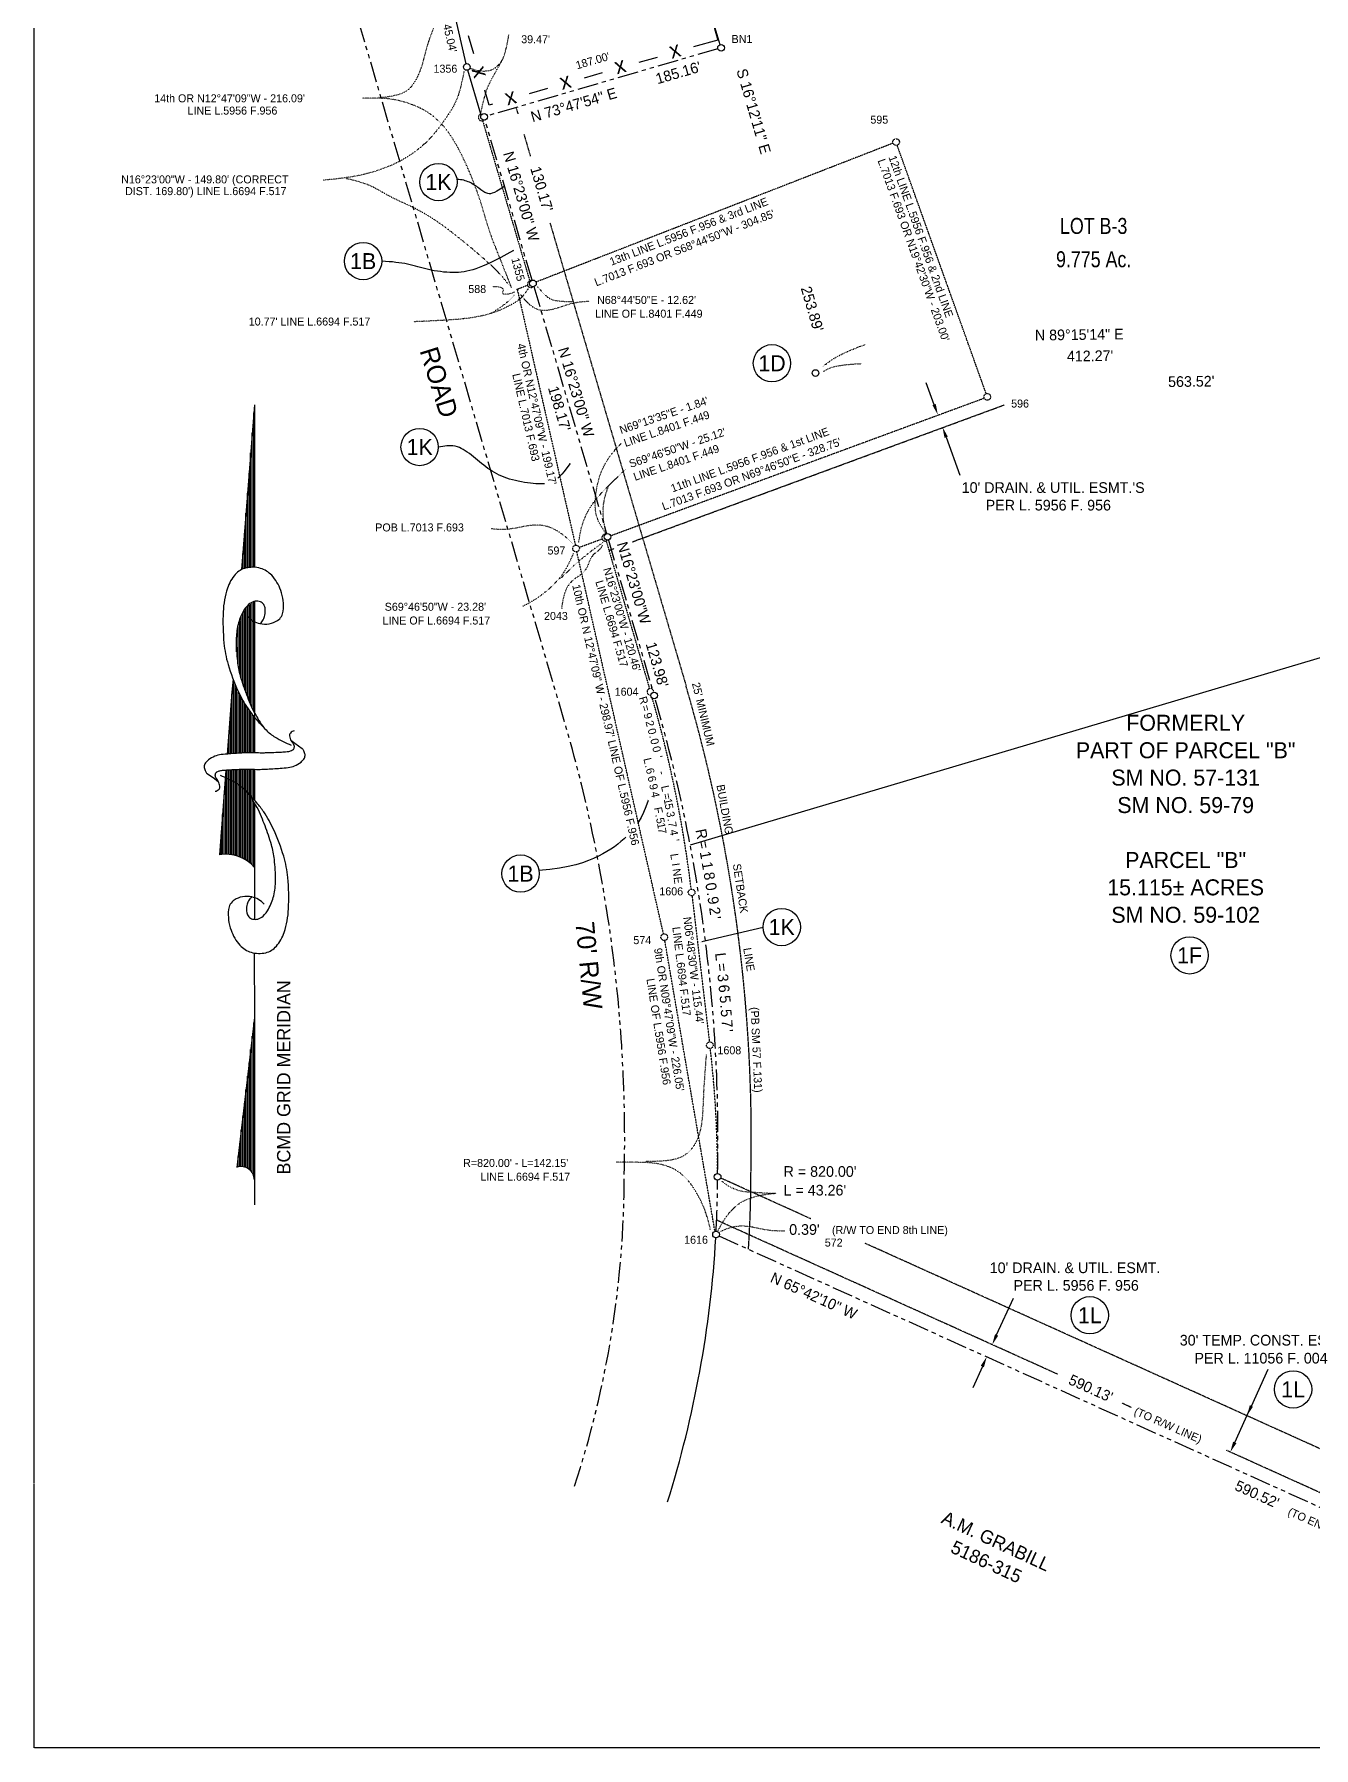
# Model space of a CAD drawing. Extents: x -40911 to -31608, y 11226 to 14227.
# Drawn here: x -40911 to -39951, y 11226 to 12511 of the extents above; entities that cross this region are included whole.
import ezdxf
from ezdxf.enums import TextEntityAlignment as Align

# ---------------------------------------------------------------- set-up
doc = ezdxf.new("R2010")
doc.units = 0
doc.header["$MEASUREMENT"] = 0
for name, pattern in [('DASHED', [0.75, 0.5, -0.25]), ('DASHED2', [0.375, 0.25, -0.125]), ('DOT', [0.25, 0, -0.25]), ('HIDDEN2', [0.1875, 0.125, -0.0625]), ('PHANTOM2', [31.25, 15.625, -3.125, 3.125, -3.125, 3.125, -3.125])]:
    doc.linetypes.add(name, pattern=pattern)
for name, color, linetype in [('ADJOIN', 7, 'CONTINUOUS'), ('BORDER', 7, 'CONTINUOUS'), ('BOUND', 7, 'CONTINUOUS'), ('BOUND-ABND', 7, 'CONTINUOUS'), ('DESC', 7, 'CONTINUOUS'), ('EASE', 7, 'CONTINUOUS'), ('ELEV', 7, 'CONTINUOUS'), ('FENCE', 7, 'CONTINUOUS'), ('GRID', 7, 'CONTINUOUS'), ('MBSL', 7, 'CONTINUOUS'), ('METES', 7, 'CONTINUOUS'), ('NOTES', 7, 'CONTINUOUS'), ('PNTS', 7, 'CONTINUOUS'), ('PROPCOR', 7, 'CONTINUOUS'), ('RW', 7, 'CONTINUOUS'), ('TEXT', 7, 'CONTINUOUS'), ('TXT', 7, 'CONTINUOUS')]:
    doc.layers.add(name, color=color, linetype=linetype)
doc.styles.add('txt', font='TXT', dxfattribs={"height": 0.2})

# ---------------------------------------------------------------- blocks, each defined once
blk = doc.blocks.new('BWIRE')
at = {"layer": 'FENCE', "color": 7, "linetype": 'Continuous', "style": 'txt'}
blk.add_text('x', height=0.0833, dxfattribs=at).set_placement((0, -0.0282), align=Align.CENTER)
blk = doc.blocks.new('POINT')
at = {"layer": 'BOUND-ABND', "color": 6, "linetype": 'Continuous'}
blk.add_point((0, 0), dxfattribs=at)
at = {"layer": 'DESC', "color": 7, "linetype": 'Continuous', "style": 'txt'}
blk.add_attdef('DESC', (0.1429, -0.2037), '', height=0.0999, dxfattribs=at)
at = {"layer": 'ELEV', "color": 7, "linetype": 'Continuous', "style": 'txt'}
blk.add_attdef('ELEV', (0.1429, -0.0484), '', height=0.0999, dxfattribs=at)
at = {"layer": 'PNTS', "color": 7, "linetype": 'Continuous', "style": 'txt'}
blk.add_attdef('POINT', (0.1429, 0.1026), '', height=0.0999, dxfattribs=at)

msp = doc.modelspace()

# ---------------------------------------------------------------- linework, layer by layer
at = {"layer": 'ADJOIN', "color": 7, "linetype": 'PHANTOM2'}
msp.add_line((-40513, 11995.1), (-40685.6, 12582.2), dxfattribs=at)
for centre, radius, start, end in [((-41578.8, 11681.8), 1110.9, 358.6467, 16.3833), ((-41218.2, 11655.4), 750, 341.863, 359.8968)]:
    msp.add_arc(centre, radius, start, end, dxfattribs=at)
at = {"layer": 'BORDER', "color": 7, "linetype": 'DASHED'}
for p, q in [((-40910.8, 11225.8), (-40910.8, 14212.4)), ((-36729.6, 11225.8), (-40910.8, 11225.8))]:
    msp.add_line(p, q, dxfattribs=at)
at = {"layer": 'BORDER', "color": 7, "linetype": 'Continuous', "const_width": 0.02}
msp.add_lwpolyline([(-40861, 14161.7), (-40861, 11275.6), (-36779.4, 11275.6), (-36779.4, 14162.6), (-40861, 14162.6)], dxfattribs=at)
at = {"layer": 'BOUND', "color": 7, "linetype": 'PHANTOM2'}
for p, q in [((-40396.3, 12502.9), (-40450.7, 12690.2)), ((-40398, 12499.8), (-40571, 12449.5)), ((-40537.4, 12326.3), (-40572.7, 12446.4)), ((-40536, 12321.5), (-40481.5, 12136.2)), ((-40480.1, 12131.4), (-40446.5, 12017.3)), ((-40397.2, 11609.6), (-39863.9, 11368.9))]:
    msp.add_line(p, q, dxfattribs=at)
at = {"layer": 'BOUND', "color": 7, "linetype": 'Continuous'}
msp.add_line((-40418.6, 11902.8), (-39712.5, 12112.9), dxfattribs=at)
at = {"layer": 'BOUND', "color": 7, "linetype": 'PHANTOM2'}
for centre, radius, start, end in [((-41578.8, 11681.8), 1180.9, 358.768, 16.262), ((-41218.2, 11655.4), 820, 357.049, 359.7221)]:
    msp.add_arc(centre, radius, start, end, dxfattribs=at)
at = {"layer": 'BOUND-ABND', "color": 6, "linetype": 'HIDDEN2'}
for p, q in [((-40574.5, 12445.9), (-40539.1, 12325.7)), ((-40266.7, 12429), (-40534.4, 12324.9)), ((-40196.7, 12241.1), (-40263.5, 12427.5)), ((-40540.7, 12322.4), (-40548.5, 12319.4)), ((-40548.5, 12319.4), (-40504.9, 12127.6)), ((-40478.5, 12134.7), (-40198.2, 12237.9)), ((-40502, 12126), (-40484.9, 12132.3)), ((-40481.8, 12130.8), (-40449.3, 12020)), ((-40438.8, 11836), (-40503.8, 12122.7)), ((-40417.4, 11864.7), (-40404.3, 11755)), ((-40400.2, 11613.1), (-40437.8, 11831.1))]:
    msp.add_line(p, q, dxfattribs=at)
for centre in [(-40264.3, 12429.9), (-40195.9, 12238.8), (-40504.4, 12125.1), (-40417.7, 11867.2), (-40438.2, 11833.6), (-40404, 11752.6)]:
    msp.add_circle(centre, 2.5, dxfattribs=at)
for centre, radius, start, end in [((-40575.2, 12448.3), 2.5, 84.6035, 307.8024), ((-40538.4, 12323.3), 2.5, 89.3672, 312.688), ((-40482.5, 12133.2), 2.5, 88.5182, 311.7028), ((-40448.6, 12017.6), 2.5, 354.1477, 275.5306), ((-41331.2, 11758.1), 920, 6.965, 16.0681), ((-41218.2, 11655.4), 820, 0.0715, 6.6322)]:
    msp.add_arc(centre, radius, start, end, dxfattribs=at)
at = {"layer": 'BOUND-ABND', "color": 70, "linetype": 'DOT'}
msp.add_open_spline([(-40507, 12128.9), (-40514, 12135.9), (-40525, 12142.9), (-40539, 12142.9), (-40550, 12139.9), (-40561, 12138.9), (-40568, 12139.9)], degree=3, dxfattribs=at)
at = {"layer": 'EASE', "color": 70, "linetype": 'Continuous'}
for p, q in [((-40235.7, 12232.9), (-40241.8, 12249.4)), ((-40226.8, 12208.5), (-40216.4, 12180)), ((-40188.9, 11535.4), (-40176.3, 11563)), ((-40199.6, 11511.7), (-40206.8, 11495.7)), ((-39997.8, 11482), (-39985.3, 11509.6)), ((-40010.3, 11454.7), (-39997.7, 11482.3))]:
    msp.add_line(p, q, dxfattribs=at)
at = {"layer": 'EASE', "color": 70, "linetype": 'DASHED2'}
for p, q in [((-40462.1, 12130.1), (-40183.1, 12232.8)), ((-40479.7, 12123.6), (-40476, 12125)), ((-40328.2, 11622.4), (-40395.9, 11653)), ((-40143.2, 11505.9), (-40398.9, 11621.4)), ((-39833.1, 11398.9), (-40287.7, 11604.1)), ((-40087.6, 11480.8), (-40094.7, 11484.1)), ((-39862.5, 11379.2), (-40016.7, 11448.9))]:
    msp.add_line(p, q, dxfattribs=at)
at = {"layer": 'EASE', "color": 70, "linetype": 'Continuous'}
for points in [[(-40234.5, 12233.4), (-40237, 12232.5), (-40233, 12225.4)], [(-40228, 12208.1), (-40225.5, 12209), (-40229.5, 12216.1)], [(-40187.7, 11534.8), (-40190.1, 11535.9), (-40192.2, 11528.1)], [(-40200.8, 11512.2), (-40198.4, 11511.1), (-40196.3, 11519)], [(-39996.6, 11481.5), (-39999, 11482.6), (-40001.1, 11474.7)], [(-40009, 11454.2), (-40011.5, 11455.3), (-40013.6, 11447.4)]]:
    msp.add_solid(points, dxfattribs=at)
at = {"layer": 'FENCE', "color": 7, "linetype": 'Continuous'}
for p, q in [((-40407.1, 12538.3), (-40398, 12506.4)), ((-40581, 12496), (-40585.1, 12509.6)), ((-40398, 12506.4), (-40416.2, 12501.2)), ((-40443.6, 12493.4), (-40457.3, 12489.5)), ((-40484.7, 12481.7), (-40498.4, 12477.8)), ((-40569.5, 12457.5), (-40572.8, 12468.7)), ((-40525.8, 12470), (-40539.5, 12466.1)), ((-40567, 12458.3), (-40569.5, 12457.5))]:
    msp.add_line(p, q, dxfattribs=at)
at = {"layer": 'GRID', "color": 7, "linetype": 'Continuous'}
for p, q in [((-40745.7, 12232.8), (-40755.3, 12109.3)), ((-40745.7, 12232.8), (-40745.7, 12111)), ((-40746.1, 12111), (-40746.1, 12226.9)), ((-40747.3, 12110.9), (-40747.3, 12211.8)), ((-40748.5, 12110.7), (-40748.5, 12196.8)), ((-40749.6, 12110.6), (-40749.6, 12181.7)), ((-40750.8, 12110.3), (-40750.8, 12166.6)), ((-40752, 12110.1), (-40752, 12151.6)), ((-40753.2, 12109.8), (-40753.2, 12136.5)), ((-40754.3, 12109.5), (-40754.3, 12121.4)), ((-40752, 12017.2), (-40752, 12080.5)), ((-40750.8, 12014.1), (-40750.8, 12081.8)), ((-40749.6, 12011), (-40749.6, 12082.6)), ((-40748.5, 12008.3), (-40748.5, 12083.4)), ((-40747.3, 12005.7), (-40747.3, 12084.2)), ((-40746.1, 12003), (-40746.1, 12085)), ((-40745.5, 12085.4), (-40745.6, 11971.9)), ((-40757.8, 12037.7), (-40757.8, 12066.5)), ((-40756.7, 12031.5), (-40756.7, 12070.9)), ((-40755.5, 12027), (-40755.5, 12074.5)), ((-40754.3, 12023.6), (-40754.3, 12076.5)), ((-40753.2, 12020.4), (-40753.2, 12078.5)), ((-40758.7, 12065.7), (-40759.3, 12057.3)), ((-40759, 12047.7), (-40759, 12051)), ((-40761.7, 12027.2), (-40762.5, 12017.4)), ((-40762.5, 12017.4), (-40766, 11970.6)), ((-40762.5, 11971.2), (-40762.5, 12016.1)), ((-40761.4, 11971.2), (-40761.4, 12026.4)), ((-40760.2, 11971.3), (-40760.2, 12023.3)), ((-40759, 11971.3), (-40759, 12020.3)), ((-40757.8, 11971.4), (-40757.8, 12017.3)), ((-40756.7, 11971.4), (-40756.7, 12015.3)), ((-40755.5, 11971.5), (-40755.5, 12013.3)), ((-40754.3, 11971.5), (-40754.3, 12011.4)), ((-40753.2, 11971.6), (-40753.2, 12009.4)), ((-40752, 11971.6), (-40752, 12007.5)), ((-40750.8, 11971.7), (-40750.8, 12005.5)), ((-40749.6, 11971.7), (-40749.6, 12003.9)), ((-40748.5, 11971.8), (-40748.5, 12002.4)), ((-40763.7, 11971.1), (-40763.7, 12000.8)), ((-40747.3, 11971.8), (-40747.3, 12000.8)), ((-40746.1, 11971.8), (-40746.1, 11999.3)), ((-40764.9, 11971.1), (-40764.9, 11985.5)), ((-40767, 11958.7), (-40771.9, 11895.3)), ((-40767.2, 11895.6), (-40767.2, 11955.7)), ((-40766, 11895.6), (-40766, 11958.8)), ((-40764.9, 11895.6), (-40764.9, 11958.9)), ((-40763.7, 11895.6), (-40763.7, 11959)), ((-40762.5, 11895.5), (-40762.5, 11959.1)), ((-40761.4, 11895.3), (-40761.4, 11959.1)), ((-40760.2, 11895.2), (-40760.2, 11959.2)), ((-40759, 11895), (-40759, 11959.3)), ((-40757.8, 11894.6), (-40757.8, 11959.4)), ((-40756.7, 11894.2), (-40756.7, 11959.4)), ((-40755.5, 11893.8), (-40755.5, 11959.4)), ((-40754.3, 11893.2), (-40754.3, 11959.4)), ((-40753.2, 11892.5), (-40753.2, 11959.4)), ((-40752, 11891.8), (-40752, 11959.4)), ((-40750.8, 11890.9), (-40750.8, 11959.4)), ((-40749.6, 11940.8), (-40749.6, 11959.4)), ((-40748.5, 11939.5), (-40748.5, 11959.4)), ((-40747.3, 11938.2), (-40747.3, 11959.4)), ((-40746.1, 11936.9), (-40746.1, 11959.4)), ((-40745.7, 11959.4), (-40745.7, 11957.8)), ((-40745.7, 11957.8), (-40745.7, 11936.4)), ((-40768.4, 11895.6), (-40768.4, 11940.6)), ((-40749.6, 11890), (-40749.6, 11940.4)), ((-40748.5, 11889.1), (-40748.5, 11938.6)), ((-40769.6, 11895.5), (-40769.6, 11925.6)), ((-40747.3, 11887.8), (-40747.3, 11936.8)), ((-40746.1, 11886.5), (-40746.1, 11935)), ((-40745.7, 11934.3), (-40745.7, 11926.9)), ((-40745.7, 11926.9), (-40745.7, 11886)), ((-40770.7, 11895.5), (-40770.7, 11910.5)), ((-40771.9, 11895.4), (-40771.9, 11895.4)), ((-40745.7, 11886), (-40745.7, 11846.9)), ((-40745.8, 11821.8), (-40745.7, 11773.5)), ((-40745.7, 11773.5), (-40758.8, 11661)), ((-40745.7, 11773.5), (-40745.7, 11651.6)), ((-40747.3, 11657), (-40747.3, 11759.5)), ((-40746.1, 11654.6), (-40746.1, 11769.5)), ((-40748.5, 11658.5), (-40748.5, 11749.4)), ((-40749.6, 11659.5), (-40749.6, 11739.4)), ((-40752, 11660.9), (-40752, 11719.3)), ((-40750.8, 11660.3), (-40750.8, 11729.3)), ((-40753.2, 11661.2), (-40753.2, 11709.2)), ((-40754.3, 11661.5), (-40754.3, 11699.2)), ((-40755.5, 11661.6), (-40755.5, 11689.1)), ((-40757.8, 11661.3), (-40757.8, 11669.1)), ((-40756.7, 11661.5), (-40756.7, 11679.1)), ((-40745.7, 11651.6), (-40745.7, 11632.8))]:
    msp.add_line(p, q, dxfattribs=at)
at = {"layer": 'GRID', "color": 7, "linetype": 'Continuous', "elevation": 0}
for points in [[(-40750.7, 12074.1, 0.077736), (-40746.5, 12070.7, 0.07962), (-40741.5, 12068.8, 0.096266), (-40734.5, 12068.7, 0.100752), (-40728.3, 12071.1, 0.224486), (-40724.1, 12078.1, 0.11255), (-40725.9, 12093.7, 0.100563), (-40732.7, 12105, 0.134878), (-40741.1, 12110.2, 0.132719), (-40752, 12110.5, 0.155229), (-40760, 12105.7, 0.101616), (-40765.9, 12095.3, 0.067278), (-40769.1, 12077.7, 0.034332), (-40768.5, 12054.1, 0.050354), (-40765.4, 12038.2, 0.032541), (-40758, 12018.3, 0.044988), (-40750.4, 12004.9, 0.025546), (-40745.3, 11998.2, 0.017117), (-40736.9, 11989, 0.06565), (-40730.1, 11983.6, 0.042468), (-40718, 11977.7)], [(-40741.4, 12068.7, 0.076919), (-40739, 12071.7, 0.080527), (-40737.8, 12075.1, 0.088695), (-40737.7, 12080.6, 0.141897), (-40739.2, 12083.7, 0.152973), (-40742, 12085.4, 0.126446), (-40746, 12085.3, 0.120122), (-40750, 12083.1, 0.080483), (-40754.1, 12077.8, 0.067361), (-40757.9, 12068, 0.059891), (-40759.3, 12056.1, 0.028199), (-40758.4, 12040.6, 0.039094), (-40756.3, 12029.6, 0.016831), (-40754, 12022.4, 0.008651), (-40748.9, 12008.7, 0.03625), (-40745.5, 12001.7, 0.021578), (-40738.7, 11990.8)], [(-40715.8, 11988.4, 0.155222), (-40718.7, 11986.7, 0.230745), (-40719.4, 11984.5, 0.039788), (-40718.9, 11982.6, 0.040789), (-40718.1, 11980.8, 0.05365), (-40717.2, 11979.5, -0.067543), (-40716.3, 11978.1, -0.159888), (-40716, 11975.6, -0.204389), (-40717.1, 11973.9, -0.067398), (-40718.8, 11973, -0.052215), (-40721.2, 11972.5, -0.013577), (-40725.4, 11972.2, -0.005027), (-40736.8, 11971.8, -0.010776), (-40739.8, 11971.7, -0.005653), (-40745.5, 11971.9)], [(-40745.5, 11959.5, 0.004821), (-40740.1, 11959.5, 0.00885), (-40737.2, 11959.6, 0.005772), (-40726.3, 11960.3, 0.010588), (-40720.4, 11960.8, 0.071206), (-40715.5, 11962.1, 0.064975), (-40710.7, 11964.9, 0.103615), (-40708.2, 11967.9, 0.157116), (-40707.7, 11970.5, 0.084448), (-40708.5, 11973.3, 0.119022), (-40709.8, 11974.9), (-40715.3, 11978.9), (-40718.3, 11981.1)], [(-40745.5, 11971.9, 0.004821), (-40750.8, 11971.9, 0.00885), (-40753.8, 11971.8, 0.005772), (-40764.6, 11971.1, 0.010588), (-40770.6, 11970.5, 0.071206), (-40775.4, 11969.3, 0.064975), (-40780.2, 11966.5, 0.103615), (-40782.8, 11963.5, 0.157116), (-40783.3, 11960.8, 0.084448), (-40782.4, 11958, 0.119022), (-40781.1, 11956.4), (-40775.7, 11952.5), (-40772.7, 11950.2)], [(-40775.1, 11943, 0.155222), (-40772.2, 11944.6, 0.230745), (-40771.6, 11946.8, 0.039788), (-40772, 11948.7, 0.040789), (-40772.8, 11950.5, 0.05365), (-40773.7, 11951.9, -0.067543), (-40774.6, 11953.2, -0.159888), (-40774.9, 11955.8, -0.204389), (-40773.8, 11957.5, -0.067398), (-40772.1, 11958.3, -0.052215), (-40769.7, 11958.8, -0.013577), (-40765.5, 11959.1, -0.005027), (-40754.2, 11959.6, -0.010776), (-40751.2, 11959.6, -0.005653), (-40745.5, 11959.5)], [(-40738.4, 11858.4, 0.077736), (-40742.7, 11861.9, 0.07962), (-40747.7, 11863.8, 0.096266), (-40754.6, 11863.9, 0.100752), (-40760.8, 11861.4, 0.224486), (-40765.1, 11854.4, 0.11255), (-40763.2, 11838.8, 0.100563), (-40756.5, 11827.6, 0.134878), (-40748.1, 11822.3, 0.132719), (-40737.2, 11822, 0.155229), (-40729.2, 11826.9, 0.101616), (-40723.3, 11837.2, 0.067278), (-40720.1, 11854.8, 0.034332), (-40720.6, 11878.4, 0.050354), (-40723.7, 11894.3, 0.032541), (-40731.2, 11914.2, 0.044988), (-40738.7, 11927.6, 0.025546), (-40743.8, 11934.3, 0.017117), (-40752.2, 11943.6, 0.06565), (-40759.1, 11948.9, 0.042468), (-40771.2, 11954.8)], [(-40747.8, 11863.8, 0.076919), (-40750.1, 11860.8, 0.080527), (-40751.4, 11857.4, 0.088695), (-40751.4, 11852, 0.141897), (-40749.9, 11848.9, 0.152973), (-40747.1, 11847.2, 0.126446), (-40743.2, 11847.2, 0.120122), (-40739.2, 11849.4, 0.080483), (-40735.1, 11854.7, 0.067361), (-40731.2, 11864.6, 0.059891), (-40729.8, 11876.4, 0.028199), (-40730.7, 11891.9, 0.039094), (-40732.9, 11902.9, 0.016831), (-40735.2, 11910.1, 0.008651), (-40740.3, 11923.9, 0.03625), (-40743.6, 11930.8, 0.021578), (-40750.5, 11941.7)]]:
    msp.add_lwpolyline(points, format="xyb", dxfattribs=at)
at = {"layer": 'GRID', "color": 7, "linetype": 'Continuous'}
for centre, radius, start, end in [((-40766.9, 11868), 27.8, 40.1394, 100.2647), ((-40755.7, 11651.6), 9.99, 0.0614, 108.1897)]:
    msp.add_arc(centre, radius, start, end, dxfattribs=at)
at = {"layer": 'MBSL', "color": 30, "linetype": 'DASHED'}
for p, q in [((-40549.4, 12455.8), (-40548, 12450.9)), ((-40543.5, 12435.7), (-40538.7, 12419.4)), ((-40524, 12369.4), (-40421.8, 12021.9))]:
    msp.add_line(p, q, dxfattribs=at)
for centre, radius, start, end in [((-41578.8, 11681.8), 1205.9, 358.6467, 16.3833), ((-41218.2, 11655.4), 845, 356.2192, 359.8968)]:
    msp.add_arc(centre, radius, start, end, dxfattribs=at)
at = {"layer": 'METES', "color": 70, "linetype": 'Continuous'}
msp.add_line((-40410.1, 11830.3), (-40364.1, 11841.2), dxfattribs=at)
for points in [[(-40559.2, 12396.4, 0.015, 0.015, 1), (-40557.7, 12396.4, 0.015, 0.015, 1), (-40559.2, 12396.4, 0, 0, 0)], [(-40552, 12348.5, 0.015, 0.015, 1), (-40550.5, 12348.5, 0.015, 0.015, 1), (-40552, 12348.5, 0, 0, 0)], [(-40509.6, 12188.8, 0.015, 0.015, 1), (-40508.1, 12188.8, 0.015, 0.015, 1), (-40509.6, 12188.8, 0, 0, 0)], [(-40451.2, 11936.2, 0.015, 0.015, 1), (-40449.7, 11936.2, 0.015, 0.015, 1), (-40451.2, 11936.2, 0, 0, 0)], [(-40410.9, 11830.3, 0.015, 0.015, 1), (-40409.4, 11830.3, 0.015, 0.015, 1), (-40410.9, 11830.3, 0, 0, 0)]]:
    msp.add_lwpolyline(points, format="xyseb", dxfattribs=at)
for points in [[(-40528, 12173.6), (-40528.1, 12173.6), (-40529.4, 12173.5), (-40531, 12173.5), (-40532.6, 12173.5), (-40534.5, 12173.6), (-40536.5, 12173.8), (-40538.6, 12174), (-40540.8, 12174.3), (-40543.1, 12174.6), (-40545.4, 12175), (-40547.7, 12175.5), (-40549.9, 12176), (-40552.1, 12176.5), (-40554.2, 12177.1), (-40556.3, 12177.8), (-40558.2, 12178.5), (-40560.1, 12179.3), (-40562, 12180.1), (-40563.8, 12181), (-40565.5, 12182), (-40567.2, 12183), (-40568.8, 12184.1), (-40570.5, 12185.2), (-40572, 12186.4), (-40573.6, 12187.6), (-40575.2, 12188.9), (-40576.7, 12190.1), (-40578.3, 12191.4), (-40579.8, 12192.7), (-40581.4, 12193.9), (-40582.9, 12195.1), (-40584.4, 12196.3), (-40586, 12197.3), (-40587.5, 12198.4), (-40589, 12199.3), (-40590.5, 12200.1), (-40591.9, 12200.8), (-40593.4, 12201.4), (-40595.1, 12201.8), (-40596.9, 12202.1), (-40599, 12202.1), (-40601.4, 12202), (-40604.3, 12201.7), (-40607.7, 12201.2)], [(-40508.9, 12188.8), (-40511.2, 12185.6), (-40513.2, 12182.9), (-40515.1, 12180.8), (-40516.8, 12179.1), (-40518.1, 12177.9)], [(-40450.4, 11936.2), (-40452, 11931.4), (-40453.8, 11927.2), (-40455.6, 11923.4), (-40457.6, 11920), (-40458.4, 11918.9)], [(-40467, 11908.7), (-40468.4, 11907.3), (-40470.7, 11905.3), (-40473.1, 11903.3), (-40475.6, 11901.4), (-40478.3, 11899.6), (-40481.2, 11897.8), (-40484.3, 11896.1), (-40487.6, 11894.3), (-40491.2, 11892.6), (-40495.1, 11891), (-40499.6, 11889.3), (-40504.6, 11887.8), (-40510.3, 11886.5), (-40516.7, 11885.3), (-40524, 11884.3), (-40532.2, 11883.5)]]:
    msp.add_lwpolyline(points, dxfattribs=at)
at = {"layer": 'METES', "color": 70, "linetype": 'DOT'}
msp.add_lwpolyline([(-40484.4, 12129.5), (-40488.7, 12126.3), (-40492.6, 12123.4), (-40495.9, 12120.8), (-40498.8, 12118.4), (-40501.4, 12116.3), (-40503.7, 12114.3), (-40505.9, 12112.3), (-40508, 12110.4), (-40510.1, 12108.5), (-40512, 12106.6), (-40513.9, 12104.8), (-40515.5, 12103.1), (-40516.7, 12101.9)], dxfattribs=at)
at = {"layer": 'METES', "color": 70, "linetype": 'Continuous'}
for centre, radius in [((-40395.6, 12500.5), 2.5), ((-40586.3, 12486.2), 2.5), ((-40573.4, 12448.8), 2.5), ((-40607.6, 12399.9), 14), ((-40664.1, 12340.6), 14), ((-40536.7, 12323.9), 2.5), ((-40357.4, 12264), 14), ((-40324.8, 12256.7), 2.5), ((-40621.7, 12201.2), 14), ((-40480.8, 12133.8), 2.5), ((-40445.8, 12014.9), 2.5), ((-40546, 11881.3), 14), ((-40350.1, 11841.2), 14), ((-40044.1, 11820), 14), ((-40119, 11550.1), 14), ((-39966.5, 11494.5), 14)]:
    msp.add_circle(centre, radius, dxfattribs=at)
at = {"layer": 'METES', "color": 70, "linetype": 'DOT'}
for points in [[(-40583.8, 12485.3), (-40578.9, 12483.4), (-40572.1, 12482.7), (-40565.6, 12484.5), (-40559.6, 12490.2), (-40556.9, 12498), (-40554.8, 12510.3)], [(-40575.8, 12451.5), (-40574.6, 12457.6), (-40572.9, 12464.3), (-40569.7, 12474.3), (-40563.8, 12483.8), (-40559.1, 12492.6)], [(-40588.5, 12482.7), (-40592, 12463.6), (-40598.7, 12452.2), (-40614.4, 12430.3), (-40632.6, 12417), (-40649.3, 12409.3), (-40670.6, 12403.2), (-40694.1, 12401.3)], [(-40552.9, 12320.8), (-40561.4, 12343.1), (-40568.9, 12359.9), (-40575, 12383.3), (-40584.1, 12408.2), (-40597.5, 12435.5), (-40612.7, 12452.2), (-40633.9, 12461), (-40647.6, 12463.2), (-40664.6, 12462.7)], [(-40555.1, 12323), (-40560.5, 12330.7), (-40573.3, 12342.6), (-40613.2, 12375.7), (-40642.8, 12387.8), (-40652.8, 12394.4), (-40663.8, 12399.7), (-40677.1, 12402.5)], [(-40540.2, 12320.1), (-40544.9, 12312.6), (-40553.2, 12307.4), (-40565.5, 12301.9), (-40577.8, 12298.7), (-40592.9, 12296.7), (-40609.9, 12295.9), (-40626.2, 12295.1)], [(-40550.9, 12314.9), (-40553.2, 12311.8), (-40560.4, 12305.8), (-40568.7, 12301.1)], [(-40546.5, 12316.1), (-40542.1, 12310.2), (-40535.8, 12305), (-40529.1, 12303.1), (-40519.2, 12305), (-40512, 12307.8), (-40503.3, 12310.2), (-40494.6, 12310.6)], [(-40533.4, 12321.7), (-40528.3, 12315.3), (-40523.1, 12311.4), (-40516.8, 12310.6), (-40509.3, 12310.2), (-40506.1, 12310.2)], [(-40319.3, 12261.3), (-40312.2, 12268.1), (-40301.3, 12273.1), (-40287.1, 12278.2)], [(-40318.7, 12257.9), (-40314.2, 12261.5), (-40305.3, 12263.2), (-40290.1, 12263.7)], [(-40481.9, 12136.1), (-40487.3, 12144.4), (-40490.2, 12150.8), (-40490.2, 12165.3), (-40486, 12184.7), (-40477.2, 12197.4), (-40470.6, 12203.8)], [(-40502.4, 12129.6), (-40501.1, 12139.1), (-40497.4, 12151), (-40488.6, 12163.8), (-40477.2, 12175.2), (-40466.9, 12184.7)], [(-40481.3, 12136.3), (-40483.6, 12143.3), (-40484.1, 12150.5), (-40484.1, 12157.9), (-40482.3, 12165.9), (-40479.7, 12172.6)], [(-40506.4, 12121.3), (-40512, 12108.4), (-40519.3, 12099.5), (-40526.9, 12092.6), (-40536.7, 12085.4), (-40544.3, 12081.8)], [(-40406.7, 11745.7), (-40408.9, 11718.8), (-40408.9, 11706.8), (-40410.6, 11686.2), (-40417.4, 11674.2), (-40425.1, 11667.8), (-40436.1, 11665.4), (-40452.4, 11665.4)], [(-40403.6, 11614.1), (-40406.4, 11627.2), (-40412.4, 11639.5), (-40419.1, 11650.5), (-40428.7, 11659.4), (-40441.1, 11664), (-40453.1, 11665), (-40474.2, 11664.8)], [(-40355.3, 11641.3), (-40367.6, 11641.9), (-40377.2, 11642.4), (-40383.2, 11643.5), (-40390.6, 11646.8), (-40394.7, 11650.3)], [(-40397.7, 11613.7), (-40392.8, 11623.5), (-40385.1, 11632), (-40376.9, 11637.5), (-40364.6, 11640.8), (-40354.2, 11641.6)], [(-40396, 11612.9), (-40387.8, 11617), (-40376.9, 11617.5), (-40368.2, 11615.5), (-40357.6, 11613.3), (-40347.8, 11613.5)]]:
    msp.add_open_spline(points, degree=3, dxfattribs=at)
at = {"layer": 'METES', "color": 70, "linetype": 'Continuous'}
for points in [[(-40558.5, 12396.4), (-40566.8, 12390.7), (-40571.6, 12390.7), (-40577, 12395.2), (-40584.1, 12400.1), (-40590, 12401.8), (-40593.7, 12401.8)], [(-40551.2, 12348.5), (-40565.6, 12340.6), (-40580.9, 12333.5), (-40596, 12331.2), (-40616.2, 12333.9), (-40629.9, 12338.8), (-40642.6, 12340.1), (-40650.1, 12340.6)]]:
    msp.add_open_spline(points, degree=3, dxfattribs=at)
at = {"layer": 'NOTES', "color": 70, "linetype": 'DOT'}
for points in [[(-40550.6, 12317.5), (-40553.1, 12316), (-40557, 12315.7), (-40558.9, 12315.7), (-40559.8, 12317.2), (-40558.5, 12318.7), (-40559.5, 12320.9), (-40564.3, 12321.5), (-40567.4, 12321.2)], [(-40484.5, 12127.6), (-40485.9, 12124.7), (-40488.5, 12122.8), (-40491.3, 12120.7), (-40493.9, 12117.2), (-40495.1, 12113.2), (-40497.5, 12108.4), (-40500.6, 12105.4), (-40506.5, 12101.8), (-40509.3, 12098.8), (-40512.1, 12094.5), (-40513.5, 12089.8), (-40515, 12083.6), (-40515.2, 12079.6)]]:
    msp.add_open_spline(points, degree=3, dxfattribs=at)
at = {"layer": 'RW', "color": 7, "linetype": 'Continuous'}
for p, q in [((-40586.9, 12488.6), (-40595.7, 12527.7)), ((-40575.9, 12450.7), (-40585.6, 12483.8))]:
    msp.add_line(p, q, dxfattribs=at)
at = {"layer": 'TEXT', "color": 7, "linetype": 'Continuous'}
for centre in [(-40398.2, 11653.9), (-40399.4, 11610.7)]:
    msp.add_circle(centre, 2.5, dxfattribs=at)
msp.add_arc((-41218.2, 11655.4), 820, 342.5939, 356.6996, dxfattribs=at)
at = {"layer": 'TEXT', "color": 7, "linetype": 'DOT'}
msp.add_open_spline([(-40600.8, 12528), (-40605.6, 12525.5), (-40610.7, 12518.4), (-40617.1, 12499.8), (-40619.9, 12485.3), (-40627.8, 12469.8), (-40636.6, 12465), (-40648.1, 12463.2), (-40652.2, 12463.2)], degree=3, dxfattribs=at)

# ---------------------------------------------------------------- block references
at = {"layer": 'BOUND-ABND', "color": 6, "linetype": 'Continuous'}
ref = msp.add_blockref('POINT', (-40548.5, 12319.4), dxfattribs=dict(at, xscale=1.2, yscale=1.2, zscale=1.2))
ref.add_attrib('DESC', '.', (-40548.3, 12319.2), dxfattribs={"layer": 'DESC', "color": 7, "linetype": 'Continuous', "height": 0.0999, "style": 'txt'})
ref.add_attrib('POINT', '588', (-40548.3, 12319.5), dxfattribs={"layer": 'PNTS', "color": 7, "linetype": 'Continuous', "height": 0.0999, "style": 'txt'})
ref.add_attrib('ELEV', '.', (-40548.3, 12319.3), dxfattribs={"layer": 'ELEV', "color": 7, "linetype": 'Continuous', "height": 0.0999, "style": 'txt'})
at = {"layer": 'FENCE', "color": 7, "linetype": 'Continuous', "xscale": 142.5, "yscale": 142.5, "zscale": 142.5}
for p, rotation in [((-40429.9, 12497.3), 15.88595881132212), ((-40471, 12485.6), 15.88595881132212), ((-40576.9, 12482.3), 106.6909588113221), ((-40512.1, 12473.9), 15.88595881132212), ((-40553.2, 12462.2), 15.88595881132212)]:
    msp.add_blockref('BWIRE', p, dxfattribs=dict(at, rotation=rotation))

# ---------------------------------------------------------------- texts
at = {"layer": 'BOUND', "color": 7, "linetype": 'Continuous', "style": 'txt', "width": 0.833333}
for s, p in [('LOT B-3', (-40116.1, 12367, 0)), ('9.775 Ac.', (-40116.1, 12342, 0))]:
    msp.add_text(s, height=12, dxfattribs=at).set_placement(p, align=Align.MIDDLE)
at = {"layer": 'BOUND-ABND', "color": 6, "linetype": 'Continuous', "style": 'txt'}
for s, rotation, p in [("45.04'", 282.7858, (-40598.9, 12507.8)), ("187.00'", 16.2031, (-40491.9, 12490.9)), ('4th OR N12%%d47\'09"W - 199.17\'', 282.7867, (-40533.6, 12225.9)), ('LINE L.7013 F.693', 282.7867, (-40541.9, 12223.5)), ('N16%%d23\'00"W - 120.46\'', 286.38, (-40469.8, 12071.8)), ('LINE L.6694 F.517', 286.38, (-40477.6, 12068.7)), ('N06%%d48\'30"W - 115.44\'', 276.8106, (-40416.2, 11808.7)), ('LINE L.6694 F.517', 276.8106, (-40425.2, 11808))]:
    msp.add_text(s, height=6, rotation=rotation, dxfattribs=at).set_placement(p, align=Align.MIDDLE)
msp.add_text("39.47'", height=6, dxfattribs=at).set_placement((-40534.7, 12507), align=Align.MIDDLE)
for s, p in [('14th OR N12%%d47\'09"W - 216.09\'', (-40820.8, 12459.7)), ('LINE L.5956 F.956', (-40795.8, 12450.5)), ('N16%%d23\'00"W - 149.80\' (CORRECT', (-40845.6, 12398.9)), ("DIST. 169.80') LINE L.6694 F.517", (-40842.7, 12390.1)), ('N68%%d44\'50"E - 12.62\'', (-40488.6, 12308.5)), ("10.77' LINE L.6694 F.517", (-40749.9, 12292.3)), ('LINE OF L.8401 F.449', (-40490.2, 12298.2)), ('POB L.7013 F.693', (-40655, 12137.9)), ('S69%%d46\'50"W - 23.28\'', (-40647.9, 12078.4)), ('LINE OF L.6694 F.517', (-40649.5, 12068.1)), ('(R/W TO END 8th LINE)', (-40312.4, 11611))]:
    msp.add_text(s, height=6, dxfattribs=at).set_placement(p)
for s, rotation, p in [('L.7013 F.693 OR N19%%d42\'30"W - 203.00\'', 289.665, (-40278.3, 12416)), ('12th LINE L.5956 F.956 & 2nd LINE', 289.665, (-40270.1, 12418.6)), ('13th LINE L.5956 F.956 & 3rd LINE', 21.2404, (-40477.8, 12337.1)), ('L.7013 F.693 OR S68%%d44\'50"W - 304.85\'', 21.2404, (-40489.2, 12321.6)), ('N69%%d13\'35"E - 1.84\'', 18.8681, (-40470.6, 12210.9)), ('LINE L.8401 F.449', 18.8681, (-40467.3, 12201.2)), ('S69%%d46\'50"W - 25.12\'', 18.8681, (-40463.4, 12185.5)), ('L.7013 F.693 OR N69%%d46\'50"E - 328.75\'', 20.1662, (-40438.6, 12153.6)), ('11th LINE L.5956 F.956 & 1st LINE', 20.1662, (-40432, 12167.1)), ('LINE L.8401 F.449', 18.8681, (-40460.1, 12175.8)), ('10th OR N 12%%d47\'09" W - 298.97\' LINE OF L.5956 F.956', 282.8695, (-40507.3, 12097.4)), ('9th OR N09%%d47\'09"W - 226.05\'', 278.909, (-40445.9, 11825)), ('LINE OF L.5956 F.956', 278.909, (-40451.6, 11802.2)), ('(TO R/W LINE)', 336.2463, (-40086.4, 11475.9)), ('(TO END 8th LINE)', 336.2463, (-39971, 11400.6))]:
    msp.add_text(s, height=6, rotation=rotation, dxfattribs=at).set_placement(p)
for s, rotation, p in [('R', 286.1211, (-40456.6, 12010.4)), ('=', 285.7425, (-40454.9, 12004.6)), ('9', 285.3639, (-40453.3, 11998.8)), ('2', 284.9853, (-40451.8, 11993)), ('0', 284.6067, (-40450.2, 11987.2)), ('.', 284.3606, (-40449.3, 11983.5)), ('0', 284.1144, (-40448.3, 11979.7)), ('0', 283.7358, (-40446.8, 11973.9)), ('L', 283.2972, (-40453.4, 11965.2)), ("'", 283.3572, (-40445.4, 11968)), ('.', 283.0489, (-40452.5, 11961.4)), ('6', 282.8006, (-40451.6, 11957.6)), ('6', 282.4183, (-40450.3, 11951.7)), ('-', 282.6, (-40442.7, 11956.3)), ('9', 282.0361, (-40449.1, 11945.8)), ('4', 281.6542, (-40447.8, 11940)), ('L', 281.8428, (-40440.2, 11944.6)), ('1', 281.2181, (-40438.2, 11934.9)), ('=', 281.4642, (-40439, 11938.7)), ('F', 280.8897, (-40445.5, 11928.2)), ('.', 280.6414, (-40444.8, 11924.4)), ('5', 280.9719, (-40437.5, 11931.1)), ('3', 280.5933, (-40436.4, 11925.2)), ('5', 280.3931, (-40444, 11920.5)), ('1', 280.1447, (-40443.3, 11916.7)), ('7', 279.8961, (-40442.7, 11912.9)), ('.', 280.3475, (-40435.6, 11921.3)), ('7', 280.1014, (-40435, 11917.5)), ('4', 279.7228, (-40433.9, 11911.6)), ("'", 279.3442, (-40432.9, 11905.7)), ('L', 278.5869, (-40433.4, 11893.7)), ('I', 278.2083, (-40432.5, 11887.7)), ('N', 277.8297, (-40431.7, 11881.8)), ('E', 277.4511, (-40430.9, 11875.9))]:
    msp.add_text(s, height=6, rotation=rotation, dxfattribs=at).set_placement(p, align=Align.CENTER)
at = {"layer": 'EASE', "color": 70, "linetype": 'Continuous', "style": 'txt'}
for s, p in [("10' DRAIN. & UTIL. ESMT.'S", (-40215.1, 12166.8)), ('PER L. 5956 F. 956', (-40197.1, 12153.6)), ("10' DRAIN. & UTIL. ESMT.", (-40194.1, 11581.7)), ('PER L. 5956 F. 956', (-40176.2, 11568.5)), ("30' TEMP. CONST. ESMT.", (-40051.5, 11527.4)), ('PER L. 11056 F. 004', (-40040.5, 11513.9))]:
    msp.add_text(s, height=8, dxfattribs=at).set_placement(p)
at = {"layer": 'MBSL', "color": 30, "linetype": 'Continuous', "style": 'txt'}
for s, rotation, p in [("25' MINIMUM", 283.446, (-40417.5, 12023.9)), ('BUILDING', 280.3072, (-40399.1, 11947.5)), ('SETBACK', 278.5797, (-40386.8, 11888.3)), ('LINE', 279.2748, (-40379, 11825.2)), ('(PB SM 57 F.131)', 272.4476, (-40373.4, 11781.1))]:
    msp.add_text(s, height=6, rotation=rotation, dxfattribs=at).set_placement(p)
at = {"layer": 'METES', "color": 70, "linetype": 'Continuous', "style": 'txt'}
for s, height, p in [('BN1', 6, (-40387.7, 12504.2)), ('1356', 6, (-40611.3, 12481.9)), ('595', 6, (-40283.6, 12443.7)), ('588', 6, (-40585.2, 12316.7)), ('596', 6, (-40178, 12230.8)), ('597', 6, (-40525.8, 12120.6)), ('2043', 6, (-40528.4, 12071.5)), ('1604', 6, (-40475.4, 12014.7)), ('1606', 6, (-40441.9, 11865)), ('574', 6, (-40461.4, 11828.4)), ('1608', 6, (-40398.3, 11745.8)), ("R=820.00' - L=142.15'", 6, (-40589.1, 11661.3)), ('LINE L.6694 F.517', 6, (-40576.2, 11651)), ("R = 820.00'", 8, (-40348.7, 11653.9)), ("L = 43.26'", 8, (-40348.7, 11639.9)), ("0.39'", 8, (-40344.5, 11610.4)), ('1616', 6, (-40423.3, 11603.7)), ('572', 6, (-40317.8, 11601.6))]:
    msp.add_text(s, height=height, dxfattribs=at).set_placement(p)
for s, rotation, p in [("185.16'", 16.2031, (-40427.7, 12481.9)), ('S 16%%d12\'11" E', 286.2031, (-40371.1, 12453)), ('N 73%%d47\'54" E', 16.2031, (-40506.1, 12457.8)), ('N 16%%d23\'00" W', 286.3833, (-40545.5, 12389.2)), ("130.17'", 286.3833, (-40530.1, 12394.7)), ("253.89'", 286.2031, (-40327.2, 12304.8)), ('N 89%%d15\'14" E', 0.7461, (-40126.9, 12285.5)), ('N 16%%d23\'00" W', 286.3833, (-40504.3, 12242.4)), ("412.27'", 0.7461, (-40118.8, 12269.6)), ("198.17'", 286.3833, (-40516.8, 12230)), ("563.52'", 0.7461, (-40042.9, 12250.4)), ('N16%%d23\'00"W', 286.3833, (-40461, 12099.3)), ("123.98'", 286.3833, (-40443.5, 12038)), ('N 65%%d42\'10" W', 335.7031, (-40326, 11564.7)), ("590.13'", 335.7031, (-40118.2, 11495.3)), ("590.52'", 335.7031, (-39993.5, 11415.9))]:
    msp.add_text(s, height=8, rotation=rotation, dxfattribs=at).set_placement(p, align=Align.MIDDLE)
for s, p in [('1K', (-40607.6, 12399.9)), ('1B', (-40664.1, 12340.6)), ('1D', (-40357.4, 12264)), ('1K', (-40621.7, 12201.2)), ('1B', (-40546, 11881.3)), ('1K', (-40350.1, 11841.2)), ('1F', (-40044.1, 11820)), ('1L', (-40119, 11550.1)), ('1L', (-39966.5, 11494.5))]:
    msp.add_text(s, height=12, dxfattribs=at).set_placement(p, align=Align.MIDDLE)
msp.add_text('1355', height=6, rotation=284.7491, dxfattribs=at).set_placement((-40553, 12342.3))
for s, p in [('FORMERLY', (-40047.1, 11988.4)), ('PART OF PARCEL "B"', (-40047.1, 11967.8)), ('SM NO. 57-131', (-40047.1, 11947.3)), ('SM NO. 59-79', (-40047.1, 11926.7)), ('PARCEL "B"', (-40047.1, 11885.5)), ('15.115%%p ACRES', (-40047.1, 11865)), ('SM NO. 59-102', (-40047.1, 11844.4))]:
    msp.add_text(s, height=12, dxfattribs=at).set_placement(p, align=Align.CENTER)
for s, rotation, p in [('R', 281.0969, (-40414.1, 11910.2)), ('=', 280.7106, (-40412.6, 11902.4)), ('1', 280.3244, (-40411.1, 11894.5)), ('1', 279.9383, (-40409.7, 11886.6)), ('8', 279.5522, (-40408.3, 11878.8)), ('0', 279.1658, (-40407, 11870.9)), ('.', 278.915, (-40406.2, 11865.7)), ('9', 278.6639, (-40405.4, 11860.6)), ('2', 278.2778, (-40404.2, 11852.7)), ("'", 278.0267, (-40403.5, 11847.5)), ('L', 276.6172, (-40399.8, 11818.6)), ('=', 276.2308, (-40398.9, 11810.6)), ('3', 275.8447, (-40398.1, 11802.7)), ('6', 275.4586, (-40397.3, 11794.7)), ('5', 275.0725, (-40396.5, 11786.7)), ('.', 274.8214, (-40396.1, 11781.5)), ('5', 274.5703, (-40395.7, 11776.4)), ('7', 274.1842, (-40395, 11768.4)), ("'", 273.9331, (-40394.7, 11763.2))]:
    msp.add_text(s, height=8, rotation=rotation, dxfattribs=at).set_placement(p, align=Align.CENTER)
at = {"layer": 'PROPCOR', "color": 7, "linetype": 'Continuous', "style": 'txt'}
msp.add_text('BCMD GRID MERIDIAN', height=10, rotation=90, dxfattribs=at).set_placement((-40718.7, 11655.7))
at = {"layer": 'TEXT', "color": 7, "linetype": 'Continuous', "style": 'txt'}
for s, p in [('A.M. GRABILL', (-40191.4, 11376.2)), ('5186-315', (-40198.6, 11360.7))]:
    msp.add_text(s, height=10, rotation=335.0947, dxfattribs=at).set_placement(p, align=Align.CENTER)
at = {"layer": 'TXT', "color": 7, "linetype": 'Continuous', "style": 'txt'}
for s, rotation, p in [('ROAD', 287.3324, (-40621.9, 12273.5)), ("70' R/W", 275.5735, (-40504.9, 11844.6))]:
    msp.add_text(s, height=14, rotation=rotation, dxfattribs=at).set_placement(p)

doc.saveas('drawing.dxf')
